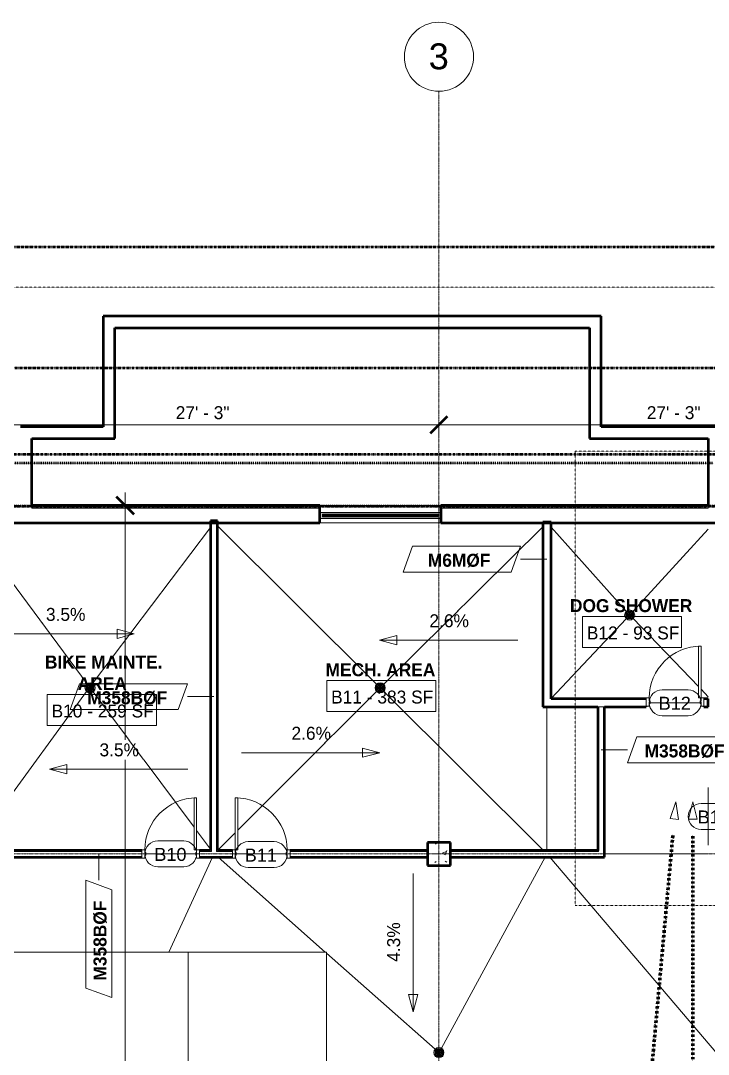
# Model space of a CAD drawing. Header units: inches. Extents: x -4218 to -1814, y 9706 to 12426.
# Drawn here: x -3118 to -2640, y 11708 to 12426 of the extents above; entities that cross this region are included whole.
import ezdxf

# ---------------------------------------------------------------- set-up
doc = ezdxf.new("R2010")
doc.units = ezdxf.units.IN
doc.header["$MEASUREMENT"] = 0
for name, pattern in [('Aligning Line 1_8_', [0.25, 0.125, -0.125]), ('Dash', [0.25, 0.125, -0.125]), ('Dash 1_16_', [0.125, 0.0625, -0.0625]), ('Double Dash 3_8_', [1, 0.375, -0.125, 0.125, -0.125, 0.125, -0.125]), ('Grid Line 1_2_', [0.875, 0.5, -0.125, 0.125, -0.125])]:
    doc.linetypes.add(name, pattern=pattern)
for name, color, linetype, lineweight in [('0-2', 7, 'Continuous', 9), ('0-3', 147, 'Aligning Line 1_8_', 9), ('0-4', 165, 'Continuous', 5), ('A-ANNO-DIMS', 211, 'Continuous', 9), ('A-ANNO-DIMS-96', 211, 'Continuous', 9), ('A-AREA-IDEN', 2, 'Continuous', 9), ('A-DOOR-3', 31, 'Continuous', 20), ('A-DOOR-4', 31, 'Continuous', 9), ('A-DOOR-FRAM', 31, 'Continuous', 20), ('A-DOOR-IDEN', 31, 'Continuous', 9), ('A-FLOR-1', 10, 'Continuous', 13), ('A-GENM', 5, 'Continuous', 9), ('A-GENM-4', 5, 'Dash', 140), ('A-GLAZ-CWMG-1', 50, 'Continuous', 9), ('A-GLAZ-CWMG-2', 7, 'Continuous', 9), ('A-GLAZ-CWMG-3', 250, 'Continuous', 50), ('A-WALL', 113, 'Continuous', 13), ('A-WALL-1', 10, 'Continuous', 13), ('A-WALL-IDEN', 211, 'Continuous', 9), ('C-PROP-LINE-1', 250, 'Double Dash 3_8_', 50), ('C-PROP-LINE-2', 91, 'Dash 1_16_', 50), ('G-ANNO-DIMS', 111, 'Continuous', 9), ('G-ANNO-SYMB-1', 147, 'Aligning Line 1_8_', 9), ('I-WALL-2', 2, 'Continuous', 50), ('P-SANR-FIXT-1', 7, 'Continuous', 9), ('S-COLS', 52, 'Continuous', 9), ('S-COLS-1', 250, 'Continuous', 50), ('S-FNDN-2', 250, 'Continuous', 50), ('S-FNDN-3', 10, 'Continuous', 13), ('S-FNDN-7', 32, 'Continuous', 50), ('S-GRID-1', 1, 'Grid Line 1_2_', 9), ('S-GRID-IDEN', 1, 'Continuous', 9), ('S-GRID-IDEN-1', 147, 'Continuous', 9)]:
    doc.layers.add(name, color=color, linetype=linetype, lineweight=lineweight)
doc.styles.add('Arial', font='arial.ttf', dxfattribs={"height": 18})
doc.styles.add('Arial_1', font='arial.ttf', dxfattribs={"height": 9})
doc.styles.add('Century Gothic', font='ufonts.com_century-gothic.ttf', dxfattribs={"height": 9})
doc.styles.add('Century Gothic_B', font='GOTHICB.TTF', dxfattribs={"height": 9})
doc.dimstyles.new('OD__1_8__Tol__', dxfattribs={"dimscale": 12, "dimtxt": 9.397514, "dimasz": 1, "dimexe": 0.75, "dimexo": 0.5, "dimgap": 0.125, "dimtad": 1, "dimdec": 3, "dimrnd": 0.125, "dimzin": 3, "dimdsep": 46, "dimlunit": 4, "dimtxsty": 'Century Gothic', "dimblk1": 'OBLIQUE', "dimblk2": 'OBLIQUE', "dimsah": 1, "dimcen": 0.09, "dimdle": 0.75, "dimazin": 0, "dimtfac": 1, "dimtdec": 4, "dimtix": 1, "dimtmove": 0, "dimatfit": 3, "dimfxl": 1, "dimtvp": 1, "dimtfill": 1, "dimfrac": 2, "dimtolj": 1, "dimtzin": 0, "dimarcsym": 2})

# ---------------------------------------------------------------- blocks, each defined once
blk = doc.blocks.new('DIMBLOCK13-FLOOR PLAN - BASEMENT')
at = {"layer": 'A-ANNO-DIMS-96'}
for p, q in [((-3045.16, 12098.19), (-3045.16, 9880.19)), ((-2832.12, 12089.19), (-3054.16, 12089.19)), ((-3045.16, 12089.19), (-2832.12, 12089.19)), ((-3813.32, 9889.19), (-3036.16, 9889.19)), ((-3045.16, 9889.19), (-3813.32, 9889.19))]:
    blk.add_line(p, q, dxfattribs=at)
at = {"layer": 'A-ANNO-DIMS-96', "lineweight": 50}
for p, q in [((-3045.16, 12089.19), (-3051.16, 12095.19)), ((-3045.16, 12089.19), (-3039.16, 12083.19)), ((-3045.16, 9889.19), (-3051.16, 9895.19)), ((-3045.16, 9889.19), (-3039.16, 9883.19))]:
    blk.add_line(p, q, dxfattribs=at)
at = {"layer": 'A-ANNO-DIMS-96', "color": 0, "insert": (-3058.19, 10966.44), "char_height": 9, "width": 54.5951, "attachment_point": 1, "rotation": 90, "line_spacing_factor": 0.984502, "style": 'Century Gothic', "bg_fill": 3, "box_fill_scale": 1.25, "bg_fill_color": 256, "bg_fill_true_color": 13158600, "bg_fill_transparency": 0}
blk.add_mtext('183\' - 4"', dxfattribs=at)
blk = doc.blocks.new('_Oblique')
at = {"color": 0, "linetype": 'ByBlock', "lineweight": -2}
blk.add_line((-0.5, -0.5), (0.5, 0.5), dxfattribs=at)
blk = doc.blocks.new('DIMBLOCK16-FLOOR PLAN - BASEMENT')
at = {"layer": 'A-ANNO-DIMS-96', "lineweight": 50}
for p, q in [((-3154.32, 12145.08), (-3148.32, 12151.08)), ((-2827.32, 12145.08), (-2821.32, 12151.08)), ((-3154.32, 12145.08), (-3160.32, 12139.08)), ((-2827.32, 12145.08), (-2833.32, 12139.08))]:
    blk.add_line(p, q, dxfattribs=at)
at = {"layer": 'A-ANNO-DIMS-96'}
for p, q in [((-3154.32, 12147.57), (-3154.32, 12136.08)), ((-3154.32, 12145.08), (-3154.32, 12147.57)), ((-2827.32, 12147.57), (-2827.32, 12136.08)), ((-2827.32, 12145.08), (-2827.32, 12147.57)), ((-3154.32, 12145.08), (-2827.32, 12145.08))]:
    blk.add_line(p, q, dxfattribs=at)
at = {"layer": 'A-ANNO-DIMS-96', "color": 0, "insert": (-3010.07, 12158.12), "char_height": 9, "width": 46.1821, "attachment_point": 1, "line_spacing_factor": 0.984502, "style": 'Century Gothic', "bg_fill": 3, "box_fill_scale": 1.25, "bg_fill_color": 256, "bg_fill_true_color": 13158600, "bg_fill_transparency": 0}
blk.add_mtext('27\' - 3"', dxfattribs=at)
blk = doc.blocks.new('DIMBLOCK17-FLOOR PLAN - BASEMENT')
at = {"layer": 'A-ANNO-DIMS-96', "lineweight": 50}
for p, q in [((-2827.32, 12145.08), (-2821.32, 12151.08)), ((-2500.32, 12145.08), (-2494.32, 12151.08)), ((-2827.32, 12145.08), (-2833.32, 12139.08)), ((-2500.32, 12145.08), (-2506.32, 12139.08))]:
    blk.add_line(p, q, dxfattribs=at)
at = {"layer": 'A-ANNO-DIMS-96'}
for p, q in [((-2827.32, 12147.57), (-2827.32, 12136.08)), ((-2827.32, 12145.08), (-2827.32, 12147.57)), ((-2500.32, 12147.57), (-2500.32, 12136.08)), ((-2500.32, 12145.08), (-2500.32, 12147.57)), ((-2827.32, 12145.08), (-2500.32, 12145.08))]:
    blk.add_line(p, q, dxfattribs=at)
at = {"layer": 'A-ANNO-DIMS-96', "color": 0, "insert": (-2683.07, 12158.12), "char_height": 9, "width": 46.1821, "attachment_point": 1, "line_spacing_factor": 0.984502, "style": 'Century Gothic', "bg_fill": 3, "box_fill_scale": 1.25, "bg_fill_color": 256, "bg_fill_true_color": 13158600, "bg_fill_transparency": 0}
blk.add_mtext('27\' - 3"', dxfattribs=at)
blk = doc.blocks.new('Concrete-Rectangular-Column - ONE-V2-FLOOR PLAN - BASEMENT')
at = {"layer": 'S-COLS'}
h = blk.add_hatch(dxfattribs=at)
h.set_pattern_fill('FP_4', color=256, style=0, pattern_type=2)
h.set_pattern_definition([(50, (2827.324, -11847.19), (27.5427, -2.40992), [2.88, -31.68]), (355, (2827.324, -11847.19), (-5.327844, 28.884266), [2.304, -25.344]), (100.451, (2829.62, -11847.39), (22.215316, 26.47393), [2.448, -26.924]), (46.184, (2827.324, -11839.51), (40.98187, -6.35642), [4.32, -47.52]), (96.636, (2830.74, -11840.04), (35.89075, 37.40619), [3.671, -40.386]), (351.184, (2827.324, -11839.51), (35.89097, 37.40622), [3.456, -38.016]), (21, (2831.164, -11841.43), (22.921036, -15.46073), [2.88, -31.68]), (326, (2831.164, -11841.43), (9.34353, 27.84574), [2.304, -25.344]), (71.451, (2833.074, -11842.718), (32.26477, 12.38442), [2.448, -26.924]), (37.5, (2827.324, -11847.189), (0.466855, 12.782707), [1.267, -23.77, 1.267, -24.461, -25.44]), (37.5, (2827.324, -11847.189), (0.466855, 12.782707), [-50.765, 1.267, -24.173]), (7.5, (2827.324, -11847.189), (10.10159, 15.14509), [1.267, -13.402, 1.267, -23.194, -9.696]), (7.5, (2827.324, -11847.189), (10.10159, 15.14509), [-39.13, 1.267, -8.429]), (327.5, (2818.761, -11847.189), (20.499161, -0.86578), [1.267, -8.333, 1.267, -28.685, -39.744]), (327.5, (2818.761, -11847.189), (20.499161, -0.86578), [-39.552, 1.267, -38.477]), (317.5, (2814.921, -11847.189), (22.39478, 3.844288), [1.267, -11.213, 1.267, -18.624, -28.224]), (317.5, (2814.921, -11847.189), (22.39478, 3.844288), [-32.371, 1.267, -26.957])])
h.paths.add_polyline_path([(8, -8), (8, 8), (-8, 8), (-8, -8), (0, -8)], flags=0)
at = {"layer": 'S-COLS-1'}
for p, q in [((8, 8), (-8, 8)), ((-8, 8), (-8, -8)), ((8, -8), (8, 8)), ((-8, -8), (8, -8))]:
    blk.add_line(p, q, dxfattribs=at)
blk = doc.blocks.new('Rectangular Mullion - Louver Frame-2534810-FLOOR PLAN - BASEMENT')
at = {"layer": 'A-GLAZ-CWMG-1'}
h = blk.add_hatch(color=256, dxfattribs=at)
h.paths.add_polyline_path([(-2826.12, 12080.19), (-2826.12, 12084.19), (-2910.12, 12084.19), (-2910.12, 12080.19), (-2828.12, 12080.19)], flags=0)
h.paths.add_polyline_path([(-2856.39, 12081.3), (-2908.12, 12081.3), (-2908.12, 12083.14), (-2828.12, 12083.14), (-2828.12, 12081.3)], flags=0)
at = {"layer": 'A-GLAZ-CWMG-2'}
for p, q in [((-2826.12, 12084.19), (-2910.12, 12084.19)), ((-2826.12, 12080.19), (-2910.12, 12080.19))]:
    blk.add_line(p, q, dxfattribs=at)
blk = doc.blocks.new('Rectangular Mullion - louver-2534809-FLOOR PLAN - BASEMENT')
at = {"layer": 'A-GLAZ-CWMG-1'}
for points in [[(-2908.12, 12082.96), (-2828.12, 12082.96), (-2828.12, 12083.14), (-2908.12, 12083.14), (-2908.12, 12083.08)], [(-2908.12, 12082.28), (-2828.12, 12082.28), (-2828.12, 12082.96), (-2908.12, 12082.96)]]:
    blk.add_hatch(color=256, dxfattribs=at).paths.add_polyline_path(points, flags=0)
at = {"layer": 'A-GLAZ-CWMG-2'}
for p, q in [((-2908.12, 12082.96), (-2908.12, 12083.14)), ((-2908.12, 12083.14), (-2828.12, 12083.14)), ((-2908.12, 12082.28), (-2908.12, 12082.96)), ((-2908.12, 12082.96), (-2828.12, 12082.96)), ((-2828.12, 12083.14), (-2828.12, 12082.96)), ((-2828.12, 12082.96), (-2828.12, 12082.28))]:
    blk.add_line(p, q, dxfattribs=at)
blk = doc.blocks.new('Rectangular Mullion - louver-V29-FLOOR PLAN - BASEMENT')
at = {"layer": 'A-GLAZ-CWMG-1'}
for points in [[(-2856.39, 12082.19), (-2828.12, 12082.19), (-2828.12, 12082.28), (-2908.12, 12082.28), (-2908.12, 12082.19)], [(-2828.12, 12081.3), (-2828.12, 12082.19), (-2908.12, 12082.19), (-2908.12, 12081.3), (-2856.39, 12081.3)]]:
    blk.add_hatch(color=256, dxfattribs=at).paths.add_polyline_path(points, flags=0)
at = {"layer": 'A-GLAZ-CWMG-2'}
for p, q in [((-2908.12, 12081.3), (-2908.12, 12082.19)), ((-2828.12, 12082.19), (-2828.12, 12081.3)), ((-2908.12, 12081.3), (-2828.12, 12081.3))]:
    blk.add_line(p, q, dxfattribs=at)
at = {"layer": 'A-GLAZ-CWMG-3'}
for p, q in [((-2828.12, 12082.28), (-2908.12, 12082.28)), ((-2908.12, 12082.28), (-2908.12, 12082.19)), ((-2908.12, 12082.19), (-2828.12, 12082.19)), ((-2828.12, 12082.19), (-2828.12, 12082.28))]:
    blk.add_line(p, q, dxfattribs=at)
blk = doc.blocks.new('Drain-Floor-WATTS-Square-Stainless_Steel_Strainer-Type_FD-1200-M - 2_ Outlet with 5_ Strainer-2528673-FLOOR PLAN - BASEMENT')
at = {"layer": 'P-SANR-FIXT-1'}
for p, q in [((-2.707, -2.707), (-2.707, 2.707)), ((-2.707, 2.707), (2.707, 2.707)), ((-2.03025, -2.03025), (-2.03025, 2.03025)), ((-2.03025, 2.03025), (2.03025, 2.03025)), ((-1.3535, -1.3535), (-1.3535, 1.3535)), ((-1.3535, 1.3535), (1.3535, 1.3535)), ((-0.67675, -0.67675), (-0.67675, 0.67675)), ((-0.67675, 0.67675), (0.67675, 0.67675)), ((0, 2.707), (0, -2.707)), ((0.67675, 0.67675), (0.67675, -0.67675)), ((1.3535, 1.3535), (1.3535, -1.3535)), ((2.03025, 2.03025), (2.03025, -2.03025)), ((2.707, 2.707), (2.707, -2.707)), ((-2.707, 0), (2.707, 0)), ((2.707, -2.707), (-2.707, -2.707)), ((2.03025, -2.03025), (-2.03025, -2.03025)), ((1.3535, -1.3535), (-1.3535, -1.3535)), ((0.67675, -0.67675), (-0.67675, -0.67675))]:
    blk.add_line(p, q, dxfattribs=at)
for start, end in [(360, 180), (180, 360)]:
    blk.add_arc((0, 0), 3.5, start, end, dxfattribs=at)
blk = doc.blocks.new('Family - ___-1878357-FLOOR PLAN - BASEMENT')
at = {"layer": 'C-PROP-LINE-1'}
for p, q in [((-3989.61, 12268.69), (-1910.95, 12268.69)), ((-3929.52, 12184.69), (-1910.95, 12184.69)), ((-3869.45, 12124.69), (-1910.95, 12124.69))]:
    blk.add_line(p, q, dxfattribs=at)
blk = doc.blocks.new('Family - ___-1878392-FLOOR PLAN - BASEMENT')
at = {"layer": 'C-PROP-LINE-1'}
blk.add_line((-3833.41, 12088.69), (-1910.95, 12088.69), dxfattribs=at)
blk = doc.blocks.new('Grid - Grid Head - Circle-50561-FLOOR PLAN - BASEMENT')
at = {"layer": 'S-GRID-IDEN-1'}
for start, end in [(360, 180), (180, 360)]:
    blk.add_arc((0, 0), 0.25, start, end, dxfattribs=at)

msp = doc.modelspace()

# ---------------------------------------------------------------- linework, layer by layer
at = {"layer": 'A-AREA-IDEN', "flags": 128}
for points in [[(-2727.62708, 12012.13758), (-2658.88692, 12012.13758), (-2658.88692, 11990.64152), (-2727.62708, 11990.64152)], [(-2905.18146, 11967.6278), (-2829.41138, 11967.6278), (-2829.41138, 11946.13174), (-2905.18146, 11946.13174)]]:
    msp.add_lwpolyline(points, close=True, dxfattribs=at)
at = {"layer": 'A-DOOR-3'}
for p, q in [((-2645.38624, 11991.4769), (-2647.13624, 11991.4769)), ((-2647.13624, 11991.4769), (-2647.13624, 11955.4769)), ((-2645.38624, 11955.4769), (-2645.38624, 11991.4769)), ((-2647.13624, 11955.4769), (-2645.38624, 11955.4769))]:
    msp.add_line(p, q, dxfattribs=at)
at = {"layer": 'A-DOOR-4'}
msp.add_arc((-2645.38624, 11955.4769), 36, 90, 180, dxfattribs=at)
at = {"layer": 'A-DOOR-FRAM'}
for p, q in [((-2681.38624, 11955.4769), (-2683.38624, 11955.4769)), ((-2683.38624, 11955.4769), (-2683.38624, 11949.7269)), ((-2681.38624, 11953.5394), (-2681.38624, 11955.4769)), ((-2680.76124, 11953.5394), (-2681.38624, 11953.5394)), ((-2680.76124, 11951.6644), (-2680.76124, 11953.5394)), ((-2645.38624, 11953.5394), (-2646.01124, 11953.5394)), ((-2646.01124, 11953.5394), (-2646.01124, 11951.6644)), ((-2645.38624, 11955.4769), (-2645.38624, 11953.5394)), ((-2643.38624, 11955.4769), (-2645.38624, 11955.4769)), ((-2643.38624, 11949.7269), (-2643.38624, 11955.4769)), ((-2683.38624, 11949.7269), (-2681.38624, 11949.7269)), ((-2681.38624, 11949.7269), (-2681.38624, 11951.6644)), ((-2681.38624, 11951.6644), (-2680.76124, 11951.6644)), ((-2646.01124, 11951.6644), (-2645.38624, 11951.6644)), ((-2645.38624, 11951.6644), (-2645.38624, 11949.7269)), ((-2645.38624, 11949.7269), (-2643.38624, 11949.7269))]:
    msp.add_line(p, q, dxfattribs=at)
at = {"layer": 'A-DOOR-IDEN'}
for p, q in [((-2654.38624, 11961.1644), (-2672.38624, 11961.1644)), ((-2672.38624, 11943.1644), (-2654.38624, 11943.1644)), ((-2627.32374, 11882.1894), (-2645.32374, 11882.1894)), ((-2645.32374, 11864.1894), (-2627.32374, 11864.1894))]:
    msp.add_line(p, q, dxfattribs=at)
for centre, start, end in [((-2672.38624, 11952.1644), 90, 270), ((-2654.38624, 11952.1644), 270, 90), ((-2645.32374, 11873.1894), 90, 270)]:
    msp.add_arc(centre, 9, start, end, dxfattribs=at)
at = {"layer": 'A-FLOR-1'}
for p, q in [((-2697.25125, 12015.67589), (-2749.53624, 12074.07588)), ((-2692.5799, 12015.65378), (-2640.32374, 12072.81401)), ((-2749.53624, 11955.14688), (-2697.32231, 12010.54493)), ((-2647.13624, 11963.42393), (-2692.51488, 12010.57377)), ((-2640.32374, 11956.34552), (-2645.38624, 11961.60562)), ((-2752.32374, 11949.3519), (-2752.32374, 11849.5644)), ((-2646.01124, 11952.1894), (-2680.76124, 11952.1894)), ((-2640.32374, 11853.1894), (-2640.32374, 11893.1894)), ((-2712.34874, 11847.1894), (-2640.32374, 11847.1894)), ((-2500.32374, 11550.82814), (-2750.30424, 11844.8144))]:
    msp.add_line(p, q, dxfattribs=at)
at = {"layer": 'A-GENM'}
for p, q in [((-2662.83909, 11883.3894), (-2666.91199, 11871.66111)), ((-2660.93633, 11871.12071), (-2662.83909, 11883.3894)), ((-2651.12374, 11883.3894), (-2654.12376, 11871.34195)), ((-2648.12371, 11871.34195), (-2651.12374, 11883.3894)), ((-2666.91199, 11871.66111), (-2660.93633, 11871.12071)), ((-2654.12376, 11871.34195), (-2648.12371, 11871.34195))]:
    msp.add_line(p, q, dxfattribs=at)
at = {"layer": 'A-GENM-4'}
for p, q in [((-2805.31499, 10307.92135), (-2664.91062, 11860.48287)), ((-2651.12374, 10305.3894), (-2651.12374, 11860.3894))]:
    msp.add_line(p, q, dxfattribs=at)
at = {"layer": 'A-WALL'}
for p, q in [((-2985.27374, 11848.9394), (-2985.27374, 12078.5894)), ((-2981.77374, 11848.9394), (-2981.77374, 12078.5894)), ((-2712.34874, 11949.3519), (-2717.09874, 11949.3519)), ((-2716.47374, 11949.3519), (-2716.47374, 11848.9394)), ((-2712.97374, 11949.3519), (-2712.97374, 11845.4394)), ((-3033.52374, 11848.9394), (-3146.32374, 11848.9394)), ((-3033.52374, 11845.4394), (-3146.32374, 11845.4394)), ((-2985.27374, 11848.9394), (-2993.52374, 11848.9394)), ((-2970.72374, 11845.4394), (-2993.52374, 11845.4394)), ((-2970.72374, 11848.9394), (-2981.77374, 11848.9394)), ((-2835.32374, 11848.9394), (-2930.72374, 11848.9394)), ((-2835.32374, 11845.4394), (-2930.72374, 11845.4394)), ((-2716.47374, 11848.9394), (-2819.32374, 11848.9394)), ((-2712.97374, 11845.4394), (-2819.32374, 11845.4394))]:
    msp.add_line(p, q, dxfattribs=at)
at = {"layer": 'A-WALL-1'}
msp.add_line((-2640.32374, 12087.1894), (-2640.32374, 12089.1894), dxfattribs=at)
at = {"layer": 'A-WALL-IDEN'}
for p, q in [((-2777.22402, 12042.86885), (-2770.67256, 12060.86885)), ((-2752.34874, 12051.86885), (-2770.67256, 12051.86885)), ((-2689.84845, 11928.46025), (-2696.39992, 11910.46025)), ((-2614.92256, 11928.46025), (-2689.84845, 11928.46025)), ((-2714.72374, 11919.46025), (-2696.39992, 11919.46025)), ((-2696.39992, 11910.46025), (-2621.47402, 11910.46025))]:
    msp.add_line(p, q, dxfattribs=at)
at = {"layer": 'C-PROP-LINE-2'}
msp.add_line((-2636.92374, 12118.5894), (-3860.72374, 12118.5894), dxfattribs=at)
at = {"layer": 'G-ANNO-SYMB-1'}
for p, q in [((-1910.95031, 12240.74859), (-4009.5295, 12240.74859)), ((-2732.74303, 11811.24352), (-2732.74303, 12126.90448)), ((-2494.60857, 12126.90448), (-2732.74303, 12126.90448)), ((-2494.60857, 11811.24352), (-2732.74303, 11811.24352))]:
    msp.add_line(p, q, dxfattribs=at)
at = {"layer": 'I-WALL-2'}
for p, q in [((-2985.89874, 12078.5894), (-2985.89874, 11849.5644)), ((-2981.14874, 12078.5894), (-2985.89874, 12078.5894)), ((-2981.14874, 11849.5644), (-2981.14874, 12078.5894)), ((-2717.09874, 11949.3519), (-2717.09874, 11849.5644)), ((-2712.34874, 11844.8144), (-2712.34874, 11949.3519)), ((-3033.52374, 11849.5644), (-3146.32374, 11849.5644)), ((-2985.89874, 11849.5644), (-2993.52374, 11849.5644)), ((-2970.72374, 11849.5644), (-2981.14874, 11849.5644)), ((-2835.32374, 11849.5644), (-2930.72374, 11849.5644)), ((-2717.09874, 11849.5644), (-2819.32374, 11849.5644)), ((-3146.32374, 11844.8144), (-3033.52374, 11844.8144)), ((-2993.52374, 11844.8144), (-2970.72374, 11844.8144)), ((-2930.72374, 11844.8144), (-2835.32374, 11844.8144)), ((-2819.32374, 11844.8144), (-2712.34874, 11844.8144))]:
    msp.add_line(p, q, dxfattribs=at)
at = {"layer": 'S-FNDN-2'}
for p, q in [((-3052.32374, 12220.5894), (-3060.32374, 12220.5894)), ((-2714.72374, 12220.5894), (-3052.32374, 12220.5894)), ((-2714.72374, 12212.5894), (-2714.72374, 12220.5894)), ((-3052.32374, 12212.5894), (-2722.72374, 12212.5894))]:
    msp.add_line(p, q, dxfattribs=at)
at = {"layer": 'S-FNDN-7'}
for p, q in [((-2749.53624, 12077.6269), (-2755.16124, 12077.6269)), ((-2755.16124, 12077.6269), (-2755.16124, 11949.3519)), ((-2749.53624, 11954.9769), (-2749.53624, 12077.6269)), ((-2683.38624, 11954.9769), (-2749.53624, 11954.9769)), ((-2640.32374, 11954.9769), (-2643.38624, 11954.9769)), ((-2640.32374, 11949.3519), (-2640.32374, 11954.9769)), ((-2755.16124, 11949.3519), (-2717.09874, 11949.3519)), ((-2712.34874, 11949.3519), (-2683.38624, 11949.3519)), ((-2683.38624, 11949.3519), (-2683.38624, 11949.7269)), ((-2643.38624, 11949.7269), (-2643.38624, 11949.3519)), ((-2643.38624, 11949.3519), (-2640.32374, 11949.3519))]:
    msp.add_line(p, q, dxfattribs=at)

# ---------------------------------------------------------------- block references
at = {"layer": '0-2'}
msp.add_blockref('Drain-Floor-WATTS-Square-Stainless_Steel_Strainer-Type_FD-1200-M - 2_ Outlet with 5_ Strainer-2528673-FLOOR PLAN - BASEMENT', (-2694.92999, 12013.08315), dxfattribs=at)
at = {"layer": '0-4', "xscale": 95.99999999999994, "yscale": 95.99999999999994, "zscale": 95.99999999999994}
msp.add_blockref('Grid - Grid Head - Circle-50561-FLOOR PLAN - BASEMENT', (-2827.32374, 12400.79045), dxfattribs=at)

# ---------------------------------------------------------------- texts
at = {"layer": 'A-AREA-IDEN', "char_height": 9, "attachment_point": 1}
for s, insert, width, style in [('DOG SHOWER', (-2736.38141, 12024.10573), 104.232, 'Century Gothic_B'), ('B12 - 93 SF', (-2724.62708, 12005.13758), 75.75, 'Century Gothic'), ('MECH. AREA', (-2906.05547, 11979.59595), 93.627, 'Century Gothic_B'), ('B11 - 383 SF', (-2902.18146, 11960.6278), 84.234, 'Century Gothic')]:
    msp.add_mtext(s, dxfattribs=dict(at, insert=insert, width=width, style=style))
at = {"layer": 'A-DOOR-IDEN', "char_height": 9, "width": 27.27, "attachment_point": 1, "style": 'Arial_1'}
for s, insert in [('B12', (-2674.80394, 11956.3083)), ('B13', (-2647.74144, 11877.3333))]:
    msp.add_mtext(s, dxfattribs=dict(at, insert=insert))
at = {"layer": 'A-WALL-IDEN', "insert": (-2684.56569, 11923.20285), "char_height": 9, "width": 69.69, "attachment_point": 1, "style": 'Century Gothic_B'}
msp.add_mtext('M358BØF', dxfattribs=at)
at = {"layer": 'S-GRID-IDEN', "insert": (-2834.45276, 12410.07839), "char_height": 18, "width": 16.968, "attachment_point": 1, "style": 'Arial'}
msp.add_mtext('3', dxfattribs=at)

# ---------------------------------------------------------------- dimensions: what is measured, and where the dimension line sits
at = {"layer": 'A-ANNO-DIMS'}
dim = msp.add_linear_dim(base=(-2827.32374, 12145.08078), p1=(-3154.32374, 12153.56606), p2=(-2827.32374, 12153.56606), dimstyle='OD__1_8__Tol__', override={"dimpost": '<>', "dimfxl": 327}, dxfattribs=at)
dim.commit()
dim.dimension.update_dxf_attribs({"geometry": 'DIMBLOCK16-FLOOR PLAN - BASEMENT', "text_midpoint": (-2990.82374, 12151.30716)})

# ---------------------------------------------------------------- next in the draw order: linework, layer by layer
at = {"layer": 'S-FNDN-2'}
for p, q in [((-3060.32374, 12220.5894), (-3060.32374, 12143.7894)), ((-3052.32374, 12143.7894), (-3052.32374, 12212.5894)), ((-3109.92374, 12143.7894), (-3117.92374, 12143.7894)), ((-3060.32374, 12143.7894), (-3109.92374, 12143.7894)), ((-3052.32374, 12135.7894), (-3052.32374, 12143.7894)), ((-3109.92374, 12135.7894), (-3052.32374, 12135.7894))]:
    msp.add_line(p, q, dxfattribs=at)

# ---------------------------------------------------------------- next in the draw order: dimensions: what is measured, and where the dimension line sits
at = {"layer": 'A-ANNO-DIMS'}
dim = msp.add_linear_dim(base=(-2500.32374, 12145.08078), p1=(-2827.32374, 12153.56606), p2=(-2500.32374, 12153.56606), dimstyle='OD__1_8__Tol__', override={"dimpost": '<>', "dimfxl": 327}, dxfattribs=at)
dim.commit()
dim.dimension.update_dxf_attribs({"geometry": 'DIMBLOCK17-FLOOR PLAN - BASEMENT', "text_midpoint": (-2663.82374, 12151.30716)})
dim = msp.add_linear_dim(base=(-3045.15688, 9889.1894), p1=(-2826.12374, 12089.1894), p2=(-3819.32374, 9889.1894), angle=90, dimstyle='OD__1_8__Tol__', override={"dimpost": '<>', "dimfxl": 2413.803273}, dxfattribs=at)
dim.commit()
dim.dimension.update_dxf_attribs({"geometry": 'DIMBLOCK13-FLOOR PLAN - BASEMENT', "text_midpoint": (-3051.38326, 10989.1894)})

# ---------------------------------------------------------------- next in the draw order: linework, layer by layer
at = {"layer": 'A-AREA-IDEN', "flags": 128}
msp.add_lwpolyline([(-3099.24393, 11957.94276), (-3023.47385, 11957.94276), (-3023.47385, 11936.4467), (-3099.24393, 11936.4467)], close=True, dxfattribs=at)
at = {"layer": 'A-DOOR-3'}
for p, q in [((-2995.52374, 11886.0644), (-2997.27374, 11886.0644)), ((-2997.27374, 11886.0644), (-2997.27374, 11850.0644)), ((-2995.52374, 11850.0644), (-2995.52374, 11886.0644)), ((-2968.72374, 11850.0644), (-2968.72374, 11886.0644)), ((-2968.72374, 11886.0644), (-2966.97374, 11886.0644)), ((-2966.97374, 11886.0644), (-2966.97374, 11850.0644)), ((-2997.27374, 11850.0644), (-2995.52374, 11850.0644)), ((-2966.97374, 11850.0644), (-2968.72374, 11850.0644))]:
    msp.add_line(p, q, dxfattribs=at)
at = {"layer": 'A-DOOR-4'}
for centre, start, end in [((-2995.52374, 11850.0644), 90, 180), ((-2968.72374, 11850.0644), 0, 90)]:
    msp.add_arc(centre, 36, start, end, dxfattribs=at)
at = {"layer": 'A-DOOR-FRAM'}
for p, q in [((-3031.52374, 11850.0644), (-3033.52374, 11850.0644)), ((-3033.52374, 11850.0644), (-3033.52374, 11844.3144)), ((-3031.52374, 11848.1269), (-3031.52374, 11850.0644)), ((-3030.89874, 11848.1269), (-3031.52374, 11848.1269)), ((-3031.52374, 11844.3144), (-3031.52374, 11846.2519)), ((-3031.52374, 11846.2519), (-3030.89874, 11846.2519)), ((-3030.89874, 11846.2519), (-3030.89874, 11848.1269)), ((-2995.52374, 11848.1269), (-2996.14874, 11848.1269)), ((-2996.14874, 11848.1269), (-2996.14874, 11846.2519)), ((-2996.14874, 11846.2519), (-2995.52374, 11846.2519)), ((-2995.52374, 11850.0644), (-2995.52374, 11848.1269)), ((-2993.52374, 11850.0644), (-2995.52374, 11850.0644)), ((-2995.52374, 11846.2519), (-2995.52374, 11844.3144)), ((-2993.52374, 11844.3144), (-2993.52374, 11850.0644)), ((-2970.72374, 11850.0644), (-2968.72374, 11850.0644)), ((-2970.72374, 11844.3144), (-2970.72374, 11850.0644)), ((-2968.72374, 11850.0644), (-2968.72374, 11848.1269)), ((-2968.72374, 11848.1269), (-2968.09874, 11848.1269)), ((-2968.72374, 11846.2519), (-2968.72374, 11844.3144)), ((-2968.09874, 11846.2519), (-2968.72374, 11846.2519)), ((-2968.09874, 11848.1269), (-2968.09874, 11846.2519)), ((-2933.34874, 11848.1269), (-2932.72374, 11848.1269)), ((-2933.34874, 11846.2519), (-2933.34874, 11848.1269)), ((-2932.72374, 11846.2519), (-2933.34874, 11846.2519)), ((-2932.72374, 11848.1269), (-2932.72374, 11850.0644)), ((-2932.72374, 11850.0644), (-2930.72374, 11850.0644)), ((-2932.72374, 11844.3144), (-2932.72374, 11846.2519)), ((-2930.72374, 11850.0644), (-2930.72374, 11844.3144)), ((-3033.52374, 11844.3144), (-3031.52374, 11844.3144)), ((-2995.52374, 11844.3144), (-2993.52374, 11844.3144)), ((-2968.72374, 11844.3144), (-2970.72374, 11844.3144)), ((-2930.72374, 11844.3144), (-2932.72374, 11844.3144))]:
    msp.add_line(p, q, dxfattribs=at)
at = {"layer": 'A-DOOR-IDEN'}
for p, q in [((-3004.52374, 11856.1894), (-3022.52374, 11856.1894)), ((-2941.72374, 11855.6894), (-2959.72374, 11855.6894)), ((-3022.52374, 11838.1894), (-3004.52374, 11838.1894)), ((-2959.72374, 11837.6894), (-2941.72374, 11837.6894))]:
    msp.add_line(p, q, dxfattribs=at)
for centre, start, end in [((-3022.52374, 11847.1894), 90, 270), ((-3004.52374, 11847.1894), 270, 90), ((-2959.72374, 11846.6894), 90, 270), ((-2941.72374, 11846.6894), 270, 90)]:
    msp.add_arc(centre, 9, start, end, dxfattribs=at)
at = {"layer": 'A-FLOR-1'}
for p, q in [((-2981.14874, 12074.96463), (-2870.63546, 11965.02573)), ((-3071.9125, 11959.99602), (-3148.47931, 11855.1894)), ((-2865.67649, 11960.08955), (-2754.70826, 11849.5644)), ((-2985.89874, 11850.55489), (-2995.52374, 11863.44189)), ((-2981.02065, 11849.55672), (-2968.72374, 11861.86843)), ((-2996.14874, 11847.1894), (-3030.89874, 11847.1894)), ((-2968.09874, 11847.1894), (-2933.34874, 11847.1894)), ((-2984.47973, 11844.8144), (-3014.81751, 11778.9894)), ((-2906.25914, 11778.9894), (-2980.69929, 11844.8144)), ((-2753.6145, 11844.8144), (-2825.65754, 11712.2552)), ((-3001.38553, 11778.9894), (-3203.32374, 11778.9894)), ((-2905.38553, 11778.9894), (-3001.38553, 11778.9894)), ((-3001.38553, 11778.9894), (-3001.38553, 11550.8019)), ((-3001.38553, 11550.8019), (-3001.38553, 11778.9894)), ((-2905.38553, 11550.8019), (-2905.38553, 11778.9894))]:
    msp.add_line(p, q, dxfattribs=at)
at = {"layer": 'A-WALL-1'}
for p, q in [((-3109.92374, 12087.1894), (-3109.92374, 12089.1894)), ((-3109.92374, 12087.1894), (-2910.12374, 12087.1894)), ((-2826.12374, 12087.1894), (-2640.32374, 12087.1894))]:
    msp.add_line(p, q, dxfattribs=at)
at = {"layer": 'A-WALL-IDEN'}
for p, q in [((-2845.59845, 12060.86885), (-2852.14992, 12042.86885)), ((-2770.67256, 12060.86885), (-2845.59845, 12060.86885)), ((-2852.14992, 12042.86885), (-2777.22402, 12042.86885)), ((-3076.77345, 11965.39054), (-3083.32492, 11947.39054)), ((-3001.84756, 11965.39054), (-3076.77345, 11965.39054)), ((-3008.39902, 11947.39054), (-3001.84756, 11965.39054)), ((-2983.52374, 11956.39054), (-3001.84756, 11956.39054)), ((-3083.32492, 11947.39054), (-3008.39902, 11947.39054)), ((-3063.37961, 11847.1894), (-3063.37961, 11828.86558)), ((-3072.37961, 11828.86558), (-3072.37961, 11753.93968)), ((-3054.37961, 11822.31411), (-3072.37961, 11828.86558)), ((-3054.37961, 11747.38822), (-3054.37961, 11822.31411)), ((-3072.37961, 11753.93968), (-3054.37961, 11747.38822))]:
    msp.add_line(p, q, dxfattribs=at)
at = {"layer": 'C-PROP-LINE-2'}
msp.add_line((-2099.26202, 12088.5894), (-3832.16202, 12088.5894), dxfattribs=at)
at = {"layer": 'G-ANNO-DIMS'}
for p, q in [((-3038.80716, 12000.05738), (-3050.80716, 12003.27277)), ((-3050.80716, 12003.27277), (-3050.80716, 11996.84199)), ((-3134.80716, 12000.05738), (-3038.80716, 12000.05738)), ((-3050.80716, 11996.84199), (-3038.80716, 12000.05738)), ((-2856.59425, 11998.83388), (-2868.59425, 11995.61849)), ((-2868.59425, 11995.61849), (-2856.59425, 11992.4031)), ((-2772.59425, 11995.61849), (-2868.59425, 11995.61849)), ((-2856.59425, 11992.4031), (-2856.59425, 11998.83388)), ((-2964.35403, 11917.49414), (-2868.35403, 11917.49414)), ((-2868.35403, 11917.49414), (-2880.35403, 11920.70953)), ((-2880.35403, 11920.70953), (-2880.35403, 11914.27875)), ((-2880.35403, 11914.27875), (-2868.35403, 11917.49414)), ((-3085.64065, 11909.16843), (-3097.64065, 11905.95304)), ((-3097.64065, 11905.95304), (-3085.64065, 11902.73765)), ((-3001.64065, 11905.95304), (-3097.64065, 11905.95304)), ((-3085.64065, 11902.73765), (-3085.64065, 11909.16843)), ((-2845.29341, 11833.59678), (-2845.29341, 11737.59678)), ((-2842.07802, 11749.59678), (-2848.5088, 11749.59678)), ((-2848.5088, 11749.59678), (-2845.29341, 11737.59678)), ((-2845.29341, 11737.59678), (-2842.07802, 11749.59678))]:
    msp.add_line(p, q, dxfattribs=at)
at = {"layer": 'S-FNDN-2'}
for p, q in [((-2722.72374, 12212.5894), (-2722.72374, 12135.7894)), ((-2714.72374, 12143.7894), (-2714.72374, 12212.5894)), ((-2632.32374, 12143.7894), (-2714.72374, 12143.7894)), ((-3109.92374, 12089.1894), (-3109.92374, 12135.7894)), ((-2722.72374, 12135.7894), (-2714.72374, 12135.7894)), ((-2714.72374, 12135.7894), (-2640.32374, 12135.7894)), ((-2640.32374, 12135.7894), (-2640.32374, 12089.1894)), ((-2910.12374, 12089.1894), (-3109.92374, 12089.1894)), ((-2910.12374, 12077.1894), (-2910.12374, 12089.1894)), ((-2640.32374, 12089.1894), (-2826.12374, 12089.1894)), ((-2826.12374, 12089.1894), (-2826.12374, 12077.1894)), ((-3819.32374, 12077.1894), (-2910.12374, 12077.1894)), ((-2826.12374, 12077.1894), (-1943.32374, 12077.1894))]:
    msp.add_line(p, q, dxfattribs=at)
at = {"layer": 'S-FNDN-3'}
for p, q in [((-2910.12374, 12089.1894), (-2826.12374, 12089.1894)), ((-2826.12374, 12077.1894), (-2910.12374, 12077.1894))]:
    msp.add_line(p, q, dxfattribs=at)
at = {"layer": 'S-GRID-1'}
msp.add_line((-1814.20638, 11847.1894), (-4168.71446, 11847.1894), dxfattribs=at)

# ---------------------------------------------------------------- next in the draw order: block references
at = {"layer": '0-2'}
for name, p in [('Rectangular Mullion - Louver Frame-2534810-FLOOR PLAN - BASEMENT', (0, 0)), ('Rectangular Mullion - louver-2534809-FLOOR PLAN - BASEMENT', (0, 0)), ('Rectangular Mullion - louver-V29-FLOOR PLAN - BASEMENT', (0, 0)), ('Drain-Floor-WATTS-Square-Stainless_Steel_Strainer-Type_FD-1200-M - 2_ Outlet with 5_ Strainer-2528673-FLOOR PLAN - BASEMENT', (-3069.55133, 11962.55815)), ('Drain-Floor-WATTS-Square-Stainless_Steel_Strainer-Type_FD-1200-M - 2_ Outlet with 5_ Strainer-2528673-FLOOR PLAN - BASEMENT', (-2868.15499, 11962.55815)), ('Concrete-Rectangular-Column - ONE-V2-FLOOR PLAN - BASEMENT', (-2827.32374, 11847.1894)), ('Drain-Floor-WATTS-Square-Stainless_Steel_Strainer-Type_FD-1200-M - 2_ Outlet with 5_ Strainer-2528673-FLOOR PLAN - BASEMENT', (-2827.32374, 11709.1894))]:
    msp.add_blockref(name, p, dxfattribs=at)

# ---------------------------------------------------------------- next in the draw order: texts
at = {"layer": 'A-AREA-IDEN', "char_height": 9, "attachment_point": 1}
for s, insert, width, style in [('BIKE MAINTE.', (-3100.85495, 11984.91563), 95.445, 'Century Gothic_B'), ('AREA', (-3078.10495, 11969.91563), 40.299, 'Century Gothic_B'), ('B10 - 259 SF', (-3096.24393, 11950.94276), 84.234, 'Century Gothic')]:
    msp.add_mtext(s, dxfattribs=dict(at, insert=insert, width=width, style=style))
at = {"layer": 'A-DOOR-IDEN', "char_height": 9, "width": 27.27, "attachment_point": 1, "style": 'Arial_1'}
for s, insert in [('B10', (-3024.94144, 11851.3333)), ('B11', (-2962.14144, 11850.8333))]:
    msp.add_mtext(s, dxfattribs=dict(at, insert=insert))
at = {"layer": 'A-WALL-IDEN', "char_height": 9, "attachment_point": 1, "style": 'Century Gothic_B'}
for s, insert, width in [('M6MØF', (-2835.06215, 12055.61145), 56.964), ('M358BØF', (-3071.49069, 11960.13314), 69.69)]:
    msp.add_mtext(s, dxfattribs=dict(at, insert=insert, width=width))
at = {"layer": 'A-WALL-IDEN', "insert": (-3067.1222, 11759.22244), "char_height": 9, "width": 69.69, "attachment_point": 1, "rotation": 90, "style": 'Century Gothic_B'}
msp.add_mtext('M358BØF', dxfattribs=at)
at = {"layer": 'G-ANNO-DIMS', "char_height": 9, "width": 32.0255812, "attachment_point": 1, "line_spacing_factor": 0.984502, "style": 'Century Gothic', "bg_fill": 3, "box_fill_scale": 1.25, "bg_fill_color": 256, "bg_fill_true_color": 13158600, "bg_fill_transparency": 0}
for s, insert in [('3.5%', (-3100.15115, 12018.04071)), ('2.6%', (-2833.93825, 12013.60183)), ('2.6%', (-2929.69802, 11935.47748)), ('3.5%', (-3062.98464, 11923.93638))]:
    msp.add_mtext(s, dxfattribs=dict(at, insert=insert))
at = {"layer": 'G-ANNO-DIMS', "insert": (-2863.27675, 11772.25279), "char_height": 9, "width": 32.0255812, "attachment_point": 1, "rotation": 90, "line_spacing_factor": 0.984502, "style": 'Century Gothic', "bg_fill": 3, "box_fill_scale": 1.25, "bg_fill_color": 256, "bg_fill_true_color": 13158600, "bg_fill_transparency": 0}
msp.add_mtext('4.3%', dxfattribs=at)

# ---------------------------------------------------------------- next in the draw order: linework, layer by layer
at = {"layer": 'A-FLOR-1'}
for p, q in [((-3149.51124, 12070.68163), (-3071.61646, 11965.34743)), ((-3067.7793, 11965.56052), (-2985.89874, 12073.86463)), ((-2865.67069, 11965.0167), (-2755.16124, 12074.38129)), ((-2997.27374, 11865.78498), (-3067.47469, 11959.7777)), ((-2966.97374, 11863.62053), (-2870.62818, 11960.08198)), ((-2829.92955, 11711.49363), (-2905.38553, 11778.21689))]:
    msp.add_line(p, q, dxfattribs=at)
at = {"layer": 'S-GRID-1'}
msp.add_line((-2827.32374, 9836.17969), (-2827.32374, 12376.79045), dxfattribs=at)

# ---------------------------------------------------------------- next in the draw order: block references
at = {"layer": '0-3'}
for name in ['Family - ___-1878357-FLOOR PLAN - BASEMENT', 'Family - ___-1878392-FLOOR PLAN - BASEMENT']:
    msp.add_blockref(name, (0, 0), dxfattribs=at)

doc.saveas('drawing.dxf')
